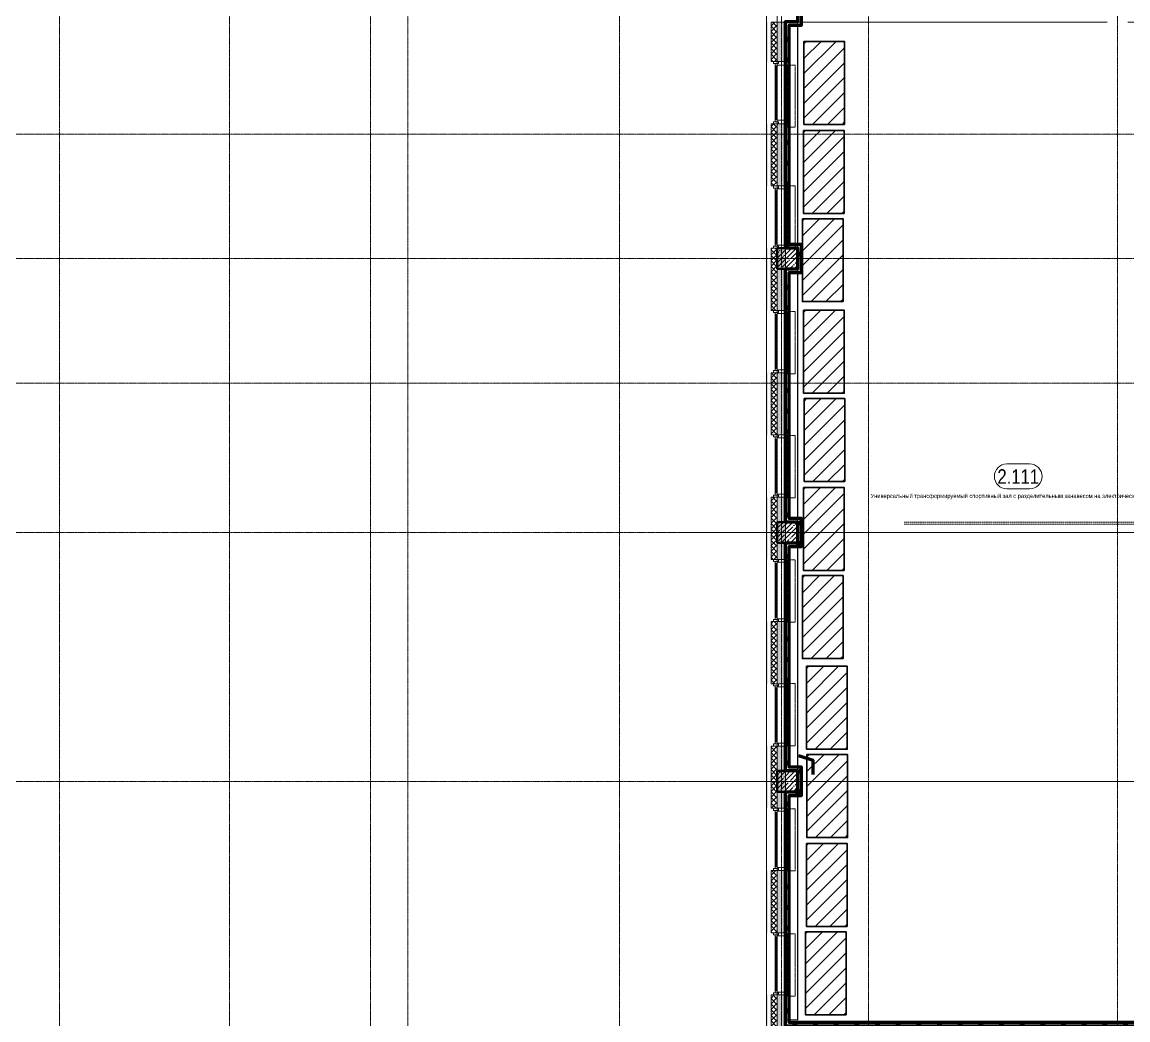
# Model space of a CAD drawing. Header units: millimetres. Extents: x -231292 to 573618, y -153144 to 564035.
# Drawn here: x 28085 to 54733, y 117580 to 141630 of the extents above; entities that cross this region are included whole.
import ezdxf
from ezdxf.enums import TextEntityAlignment as Align

# ---------------------------------------------------------------- set-up
doc = ezdxf.new("R2010")
doc.units = ezdxf.units.MM
for name, pattern in [('CENTER2', [28.575, 19.05, -3.175, 3.175, -3.175]), ('DASHED', [19.05, 12.7, -6.35]), ('HIDDEN', [9.525, 6.35, -3.175]), ('HIDDEN2', [4.7625, 3.175, -1.5875])]:
    doc.linetypes.add(name, pattern=pattern)
doc.layers.get('0').update_dxf_attribs({"color": 250})
doc.layers.get('Defpoints').update_dxf_attribs({"color": 250})
for name, color, linetype, lineweight in [('10.1) Шпакл. Блок 5 8 вып', 3, 'Continuous', 60), ('10.3) строит. леса', 20, 'Continuous', 30), ('A-Wall_Материал_Газоблок_Контур', 250, 'Continuous', 0), ('АР_Area', 250, 'Continuous', 5), ('АР_Колонны', 250, 'Continuous', 35), ('АР_Окна', 250, 'Continuous', 5), ('АР_Отопительные приборы', 250, 'HIDDEN2', 0), ('АР_Стены ЖБ', 250, 'Continuous', 35), ('АР_Стены ПЕНОблок', 250, 'Continuous', 20), ('АР_Утеплитель', 250, 'Continuous', 0), ('АР_Штриховка', 250, 'Continuous', 0), ('Зашивка радиаторов тип 5 (спорт желтый)', 250, 'Continuous', 0), ('КМ_Фахверки', 250, 'Continuous', 80), ('РД_Оси_100', 250, 'Continuous', 0), ('ТХ_Оборудование', 250, 'Continuous', 9)]:
    doc.layers.add(name, color=color, linetype=linetype, lineweight=lineweight)
doc.layers.add('АР_Делит', color=250, linetype='Continuous', lineweight=0, plot=False)
doc.styles.add('style1', font='ARIALN.TTF')
pattern_1 = [(45, (8883.4, 13229.69), (-112.2532, 112.2532), []), (45, (8995.66, 13229.69), (-112.2532, 112.2532), [198.4375, -39.6875, 0, -39.6875])]

# ---------------------------------------------------------------- blocks, each defined once
blk = doc.blocks.new('СОШ_2200_АР_ОСИ_М100_28.05.24')
at = {"layer": 'АР_Делит', "color": 5, "linetype": 'DASHED'}
blk.add_lwpolyline([(-355, 13145), (-355, 100855), (37145, 100855), (37145, 129155), (72745, 129155), (72745, 135155), (114955, 135155), (114955, -355)], dxfattribs=at)
at = {"layer": 'РД_Оси_100', "linetype": 'CENTER2'}
for p, q in [((20100, -6155), (20100, 139938.679)), ((27600, -6155), (27600, 139938.679)), ((37500, -6155), (37500, 139938.679)), ((-5954.958, 125700), (119910, 125700)), ((-5954.958, 122700), (119910, 122700)), ((-5954.958, 119700), (119910, 119700)), ((-5954.958, 116100), (119910, 116100)), ((35037.55, 116100), (119910, 116100)), ((-5954.958, 110100), (119910, 110100)), ((35037.55, 110100), (119910, 110100))]:
    blk.add_line(p, q, dxfattribs=at)
at = {"layer": 'РД_Оси_100', "color": 1, "linetype": 'CENTER2'}
for p, q in [((24200, -6155), (24200, 139938.679)), ((39600, -6155), (39600, 139938.679))]:
    blk.add_line(p, q, dxfattribs=at)
at = {"layer": 'РД_Оси_100', "linetype": 'CENTER2'}
for points in [[(28500, -6155), (28500, 139938.679)], [(45530, 139938.679), (45600, 139538.679), (45600, -6163.457)]]:
    blk.add_lwpolyline(points, dxfattribs=at)
at = {"layer": 'РД_Оси_100', "color": 1, "linetype": 'CENTER2'}
blk.add_lwpolyline([(33600, 139938.679), (33600, -6155)], dxfattribs=at)
blk = doc.blocks.new('MOK-МаркаПом_овал_ареал')
for p, q in [((-2.75, 3), (2.75, 3)), ((-2.75, -3), (2.75, -3))]:
    blk.add_line(p, q)
for centre, radius, start, end in [((-2.75, 0), 3, 90, 270), ((2.75, 0), 3, 270, 90), ((-3.75, 0), 3.5, 0, 0.001)]:
    blk.add_arc(centre, radius, start, end)
at = {"color": 0, "style": 'style1'}
blk.add_attdef('АР-ПОМЕЩЕНИЕ:НОМЕР', text='', height=3.5, dxfattribs=at).set_placement((0, 0), align=Align.MIDDLE)
at = {"layer": 'Defpoints', "color": 2, "style": 'style1'}
blk.add_attdef('АР-ПОМЕЩЕНИЕ:НАИМЕНОВАНИЕ', text='', height=1, dxfattribs=at).set_placement((-0.09, -4.81), align=Align.MIDDLE)

msp = doc.modelspace()

# ---------------------------------------------------------------- hatches: boundary and pattern name
at = {"layer": '10.1) Шпакл. Блок 5 8 вып'}
h = msp.add_hatch(dxfattribs=at)
h.set_pattern_fill('ANSI31', color=256, scale=111)
h.paths.add_polyline_path([(61895.344, 135641.627), (61895.344, 133217.745), (61695.343, 133217.745), (61695.343, 132641.627), (61895.344, 132641.627), (61895.344, 129617.745), (61695.343, 129617.745), (61695.343, 129041.627), (61895.344, 129041.627), (61895.344, 123617.745), (61695.343, 123617.745), (61695.343, 123041.627), (61895.344, 123041.627), (61895.344, 117617.745), (61695.343, 117617.745), (61695.343, 117517.745), (46571.462, 117517.745), (46571.462, 122991.629), (46871.412, 122991.629), (46871.412, 123667.746), (46571.462, 123667.746), (46571.462, 128991.624), (46871.462, 128991.624), (46871.462, 129667.741), (46571.462, 129667.741), (46571.462, 135591.629), (46871.508, 135591.629), (46871.508, 136267.745), (46571.462, 136267.745), (46571.462, 141554.081), (46871.462, 141554.081), (46871.462, 141841.627), (61595.139, 141841.627), (61595.139, 140256.461), (61895.344, 140256.461), (61895.344, 136217.745), (61695.343, 136217.745), (61695.343, 135641.627)], flags=16)
h.paths.add_polyline_path([(61983.403, 135729.686), (61983.403, 133129.686), (61783.403, 133129.686), (61783.403, 132729.686), (61983.403, 132729.686), (61983.403, 129529.686), (61783.403, 129529.686), (61783.403, 129129.686), (61983.403, 129129.686), (61983.403, 123529.686), (61783.403, 123529.686), (61783.403, 123129.686), (61983.403, 123129.686), (61983.403, 117529.686), (61783.403, 117529.686), (61783.403, 117429.686), (46483.403, 117429.686), (46483.403, 123079.689), (46783.353, 123079.689), (46783.353, 123579.686), (46483.403, 123579.686), (46483.403, 129079.684), (46783.403, 129079.684), (46783.403, 129579.681), (46483.403, 129579.681), (46483.403, 135679.688), (46783.449, 135679.688), (46783.449, 136179.686), (46483.403, 136179.686), (46483.403, 141642.14), (46783.403, 141642.14), (46783.403, 141929.686), (61683.198, 141929.686), (61683.198, 140344.52), (61983.403, 140344.52), (61983.403, 136129.686), (61783.403, 136129.686), (61783.403, 135729.686)])
at = {"layer": '10.3) строит. леса'}
h = msp.add_hatch(dxfattribs=at)
h.set_pattern_fill('ANSI31', color=256, scale=80)
h.set_pattern_definition([(45, (51127.57, 285040.91), (-179.60512, 179.60512), [])])
h.paths.add_polyline_path([(46927.884, 141161.796), (46927.884, 139161.796), (47907.884, 139161.796), (47907.884, 141161.796)])
h = msp.add_hatch(dxfattribs=at)
h.set_pattern_fill('ANSI31', color=256, scale=80)
h.set_pattern_definition([(45, (51113.45, 282899.06), (-179.60512, 179.60512), [])])
h.paths.add_polyline_path([(46913.761, 139019.944), (46913.761, 137019.944), (47893.761, 137019.944), (47893.761, 139019.944)])
h = msp.add_hatch(dxfattribs=at)
h.set_pattern_fill('ANSI31', color=256, scale=80)
h.set_pattern_definition([(45, (51090.2, 280770.86), (-179.60512, 179.60512), [])])
h.paths.add_polyline_path([(46890.509, 136891.739), (46890.509, 134891.739), (47870.509, 134891.739), (47870.509, 136891.739)])
h = msp.add_hatch(dxfattribs=at)
h.set_pattern_fill('ANSI31', color=256, scale=80)
h.set_pattern_definition([(45, (51118.74, 278562.85), (-179.60512, 179.60512), [])])
h.paths.add_polyline_path([(46919.053, 134683.731), (46919.053, 132683.731), (47899.053, 132683.731), (47899.053, 134683.731)])
h = msp.add_hatch(dxfattribs=at)
h.set_pattern_fill('ANSI31', color=256, scale=80)
h.set_pattern_definition([(45, (51128.18, 276436.25), (-179.60512, 179.60512), [])])
h.paths.add_polyline_path([(46928.489, 132557.131), (46928.489, 130557.131), (47908.489, 130557.131), (47908.489, 132557.131)])
h = msp.add_hatch(dxfattribs=at)
h.set_pattern_fill('ANSI31', color=256, scale=80)
h.set_pattern_definition([(45, (51114.05, 274294.4), (-179.60512, 179.60512), [])])
h.paths.add_polyline_path([(46914.366, 130415.279), (46914.366, 128415.279), (47894.366, 128415.279), (47894.366, 130415.279)])
h = msp.add_hatch(dxfattribs=at)
h.set_pattern_fill('ANSI31', color=256, scale=80)
h.set_pattern_definition([(45, (51090.8, 272166.2), (-179.60512, 179.60512), [])])
h.paths.add_polyline_path([(46891.114, 128287.073), (46891.114, 126287.073), (47871.114, 126287.073), (47871.114, 128287.073)])
h = msp.add_hatch(dxfattribs=at)
h.set_pattern_fill('ANSI31', color=256, scale=80)
h.set_pattern_definition([(45, (51190.2, 269981.1), (-179.60512, 179.60512), [])])
h.paths.add_polyline_path([(46990.505, 126101.976), (46990.505, 124101.976), (47970.505, 124101.976), (47970.505, 126101.976)])
h = msp.add_hatch(dxfattribs=at)
h.set_pattern_fill('ANSI31', color=256, scale=80)
h.set_pattern_definition([(45, (51199.63, 267854.5), (-179.60512, 179.60512), [])])
h.paths.add_polyline_path([(46999.941, 123975.375), (46999.941, 121975.375), (47979.941, 121975.375), (47979.941, 123975.375)])
h = msp.add_hatch(dxfattribs=at)
h.set_pattern_fill('ANSI31', color=256, scale=80)
h.set_pattern_definition([(45, (51185.5, 265712.64), (-179.60512, 179.60512), [])])
h.paths.add_polyline_path([(46985.818, 121833.524), (46985.818, 119833.524), (47965.818, 119833.524), (47965.818, 121833.524)])
h = msp.add_hatch(dxfattribs=at)
h.set_pattern_fill('ANSI31', color=256, scale=80)
h.set_pattern_definition([(45, (51162.25, 263584.44), (-179.60512, 179.60512), [])])
h.paths.add_polyline_path([(46962.566, 119705.318), (46962.566, 117705.318), (47942.566, 117705.318), (47942.566, 119705.318)])
at = {"layer": 'АР_Штриховка', "linetype": 'Continuous', "lineweight": 0}
h = msp.add_hatch(dxfattribs=at)
h.set_pattern_fill('_U', color=256, style=0, pattern_type=0)
h.set_pattern_definition([(360, (8883.4027, 13229.6861), (-4e-17, 1), [])])
h.paths.add_polyline_path([(46028.403, 114279.686), (46053.403, 114279.686), (46053.403, 114429.686), (46028.403, 114429.686)], flags=0)
h.paths.add_polyline_path([(46028.403, 116829.686), (46053.403, 116829.686), (46053.403, 118179.686), (46028.403, 118179.686)], flags=0)
h.paths.add_polyline_path([(46028.403, 119679.686), (46053.403, 119679.686), (46053.403, 121179.686), (46028.403, 121179.686)], flags=0)
h.paths.add_polyline_path([(46028.403, 122679.686), (46053.403, 122679.686), (46053.403, 124179.686), (46028.403, 124179.686)], flags=0)
h.paths.add_polyline_path([(46028.403, 125679.686), (46053.403, 125679.686), (46053.403, 127179.686), (46028.403, 127179.686)], flags=0)
h.paths.add_polyline_path([(46028.403, 128679.686), (46053.403, 128679.686), (46053.403, 130179.686), (46028.403, 130179.686)], flags=0)
h.paths.add_polyline_path([(46028.403, 131679.686), (46053.403, 131679.686), (46053.403, 133179.686), (46028.403, 133179.686)], flags=0)
h.paths.add_polyline_path([(46028.403, 134679.686), (46053.403, 134679.686), (46053.403, 136179.686), (46028.403, 136179.686)], flags=0)
h.paths.add_polyline_path([(46028.403, 137679.686), (46053.403, 137679.686), (46053.403, 139179.686), (46028.403, 139179.686)], flags=0)
h.paths.add_polyline_path([(46028.403, 140679.686), (46053.403, 140679.686), (46053.403, 141629.686), (46028.403, 141629.686)], flags=0)
h = msp.add_hatch(dxfattribs=at)
h.set_pattern_fill('ANSI37', color=256, scale=30, style=0)
h.set_pattern_definition([(45, (8883.4, 13229.69), (-67.35192, 67.35192), []), (135, (8883.4, 13229.69), (-67.35192, -67.35192), [])])
h.paths.add_polyline_path([(46133.403, 114279.686), (46283.403, 114279.686), (46283.403, 114429.686), (46133.403, 114429.686)], flags=0)
h.paths.add_polyline_path([(46133.403, 116829.686), (46283.403, 116829.686), (46283.403, 118179.686), (46133.403, 118179.686)], flags=0)
h.paths.add_polyline_path([(46133.403, 119679.686), (46283.403, 119679.686), (46283.403, 121179.686), (46133.403, 121179.686)], flags=0)
h.paths.add_polyline_path([(46133.403, 122679.686), (46283.403, 122679.686), (46283.403, 124179.686), (46133.403, 124179.686)], flags=0)
h.paths.add_polyline_path([(46133.403, 125679.686), (46283.403, 125679.686), (46283.403, 127179.686), (46133.403, 127179.686)], flags=0)
h.paths.add_polyline_path([(46133.403, 128679.686), (46283.403, 128679.686), (46283.403, 130179.686), (46133.403, 130179.686)], flags=0)
h.paths.add_polyline_path([(46133.403, 131679.686), (46283.403, 131679.686), (46283.403, 133179.686), (46133.403, 133179.686)], flags=0)
h.paths.add_polyline_path([(46133.403, 134679.686), (46283.403, 134679.686), (46283.403, 136179.686), (46133.403, 136179.686)], flags=0)
h.paths.add_polyline_path([(46133.403, 137679.686), (46283.403, 137679.686), (46283.403, 139179.686), (46133.403, 139179.686)], flags=0)
h.paths.add_polyline_path([(46133.403, 140679.686), (46283.403, 140679.686), (46283.403, 141629.686), (46133.403, 141629.686)], flags=0)
h = msp.add_hatch(dxfattribs=at)
h.set_pattern_fill('AR-CONC', color=256, style=0)
h.set_pattern_definition([(50, (8883.4, 13229.69), (182.18467, -15.93909), [19.05, -209.55]), (355, (8883.4, 13229.69), (-35.24342, 191.05685), [15.24, -167.64058]), (100.45144, (8898.58, 13228.36), (146.94125, 175.11775), [16.19, -178.09024]), (46.1842, (8883.4, 13280.49), (271.07904, -42.04233), [28.575, -314.325]), (96.63556, (8906, 13276.98), (237.40413, 247.4261), [24.285, -267.1356]), (351.18415, (8883.4, 13280.5), (237.40413, 247.4261), [22.85997, -251.45973]), (21, (8908.8, 13267.79), (151.61439, -102.2652), [19.05, -209.55]), (326, (8908.8, 13267.79), (61.80203, 184.18797), [15.24, -167.64]), (71.45145, (8921.44, 13259.26), (213.41642, 81.92277), [16.19, -178.08994]), (37.5, (8883.4, 13229.686), (3.088603, 84.55504), [0, -165.608, 0, -170.18, 0, -168.275]), (7.5, (8883.4, 13229.69), (66.81966, 100.180575), [0, -97.028, 0, -161.798, 0, -64.135]), (327.5, (8826.76, 13229.686), (135.590595, -5.728744), [0, -63.5, 0, -198.12, 0, -262.89]), (317.5, (8801.36, 13229.69), (148.12918, 25.42649), [0, -82.55, 0, -131.572, 0, -186.69])])
h.paths.add_polyline_path([(46283.403, 114279.686), (46483.403, 114279.686), (46483.403, 114429.686), (46283.403, 114429.686)], flags=0)
h.paths.add_polyline_path([(46283.403, 116829.686), (46483.403, 116829.686), (46483.403, 118179.686), (46283.403, 118179.686)], flags=0)
h.paths.add_polyline_path([(46283.403, 119679.686), (46483.403, 119679.686), (46483.403, 121179.686), (46283.403, 121179.686)], flags=0)
h.paths.add_polyline_path([(46283.403, 122679.686), (46483.403, 122679.686), (46483.403, 124179.686), (46283.403, 124179.686)], flags=0)
h.paths.add_polyline_path([(46283.403, 125679.686), (46483.403, 125679.686), (46483.403, 127179.686), (46283.403, 127179.686)], flags=0)
h.paths.add_polyline_path([(46283.403, 128679.686), (46483.403, 128679.686), (46483.403, 130179.686), (46283.403, 130179.686)], flags=0)
h.paths.add_polyline_path([(46283.403, 131679.686), (46483.403, 131679.686), (46483.403, 133179.686), (46283.403, 133179.686)], flags=0)
h.paths.add_polyline_path([(46283.403, 134679.686), (46483.403, 134679.686), (46483.403, 136179.686), (46283.403, 136179.686)], flags=0)
h.paths.add_polyline_path([(46283.403, 137679.686), (46483.403, 137679.686), (46483.403, 139179.686), (46283.403, 139179.686)], flags=0)
h.paths.add_polyline_path([(46283.403, 140679.686), (46483.403, 140679.686), (46483.403, 141629.686), (46283.403, 141629.686)], flags=0)
at = {"layer": 'АР_Штриховка', "linetype": 'Continuous', "lineweight": 5}
h = msp.add_hatch(dxfattribs=at)
h.set_pattern_fill('ANSI35', color=256, scale=25, style=0)
h.set_pattern_definition(pattern_1)
h.paths.add_polyline_path([(46283.403, 135679.686), (46783.403, 135679.686), (46783.403, 136179.686), (46283.403, 136179.686)], flags=0)
h = msp.add_hatch(dxfattribs=at)
h.set_pattern_fill('ANSI35', color=256, scale=25, style=0)
h.set_pattern_definition(pattern_1)
h.paths.add_polyline_path([(46283.403, 129079.686), (46783.403, 129079.686), (46783.403, 129579.686), (46283.403, 129579.686)], flags=0)
h = msp.add_hatch(dxfattribs=at)
h.set_pattern_fill('ANSI35', color=256, scale=25, style=0)
h.set_pattern_definition(pattern_1)
h.paths.add_polyline_path([(46283.403, 123079.686), (46783.403, 123079.686), (46783.403, 123579.686), (46283.403, 123579.686)], flags=0)

# ---------------------------------------------------------------- linework, layer by layer
at = {"layer": '10.1) Шпакл. Блок 5 8 вып'}
for points in [[(61783.403, 117429.686), (46483.403, 117429.686), (46483.403, 123079.689), (46783.353, 123079.689), (46783.353, 123579.686), (46483.403, 123579.686), (46483.403, 129079.684), (46783.403, 129079.684), (46783.403, 129579.681), (46483.403, 129579.681), (46483.403, 135679.688), (46783.449, 135679.688), (46783.449, 136179.686), (46483.403, 136179.686), (46483.403, 141642.14), (46783.403, 141642.14), (46783.403, 141929.686), (61683.198, 141929.686)], [(61695.343, 117517.745), (46571.462, 117517.745), (46571.462, 122991.629), (46871.412, 122991.629), (46871.412, 123667.746), (46571.462, 123667.746), (46571.462, 128991.624), (46871.462, 128991.624), (46871.462, 129667.741), (46571.462, 129667.741), (46571.462, 135591.629), (46871.508, 135591.629), (46871.508, 136267.745), (46571.462, 136267.745), (46571.462, 141554.081), (46871.462, 141554.081), (46871.462, 141841.627), (61595.139, 141841.627)], [(46795.977, 123954.231), (47142.879, 123839.366), (47142.879, 123496.865)]]:
    msp.add_lwpolyline(points, dxfattribs=at)
at = {"layer": '10.3) строит. леса'}
for points in [[(46927.884, 141161.796), (46927.884, 139161.796), (47907.884, 139161.796), (47907.884, 141161.796)], [(46913.761, 139019.944), (46913.761, 137019.944), (47893.761, 137019.944), (47893.761, 139019.944)], [(46890.509, 136891.739), (46890.509, 134891.739), (47870.509, 134891.739), (47870.509, 136891.739)], [(46919.053, 134683.731), (46919.053, 132683.731), (47899.053, 132683.731), (47899.053, 134683.731)], [(46928.489, 132557.131), (46928.489, 130557.131), (47908.489, 130557.131), (47908.489, 132557.131)], [(46914.366, 130415.279), (46914.366, 128415.279), (47894.366, 128415.279), (47894.366, 130415.279)], [(46891.114, 128287.073), (46891.114, 126287.073), (47871.114, 126287.073), (47871.114, 128287.073)], [(46990.505, 126101.976), (46990.505, 124101.976), (47970.505, 124101.976), (47970.505, 126101.976)], [(46999.941, 123975.375), (46999.941, 121975.375), (47979.941, 121975.375), (47979.941, 123975.375)], [(46985.818, 121833.524), (46985.818, 119833.524), (47965.818, 119833.524), (47965.818, 121833.524)], [(46962.566, 119705.318), (46962.566, 117705.318), (47942.566, 117705.318), (47942.566, 119705.318)]]:
    msp.add_lwpolyline(points, close=True, dxfattribs=at)
at = {"layer": 'A-Wall_Материал_Газоблок_Контур', "linetype": 'Continuous', "lineweight": 0}
for p, q in [((46028.403, 140679.686), (46028.403, 139179.686)), ((46483.403, 139179.686), (46483.403, 140679.686)), ((46028.403, 137679.686), (46028.403, 136179.686)), ((46483.403, 136179.686), (46483.403, 137679.686)), ((46028.403, 134679.686), (46028.403, 133179.686)), ((46483.403, 133179.686), (46483.403, 134679.686)), ((46028.403, 131679.686), (46028.403, 130179.686)), ((46483.403, 130179.686), (46483.403, 131679.686)), ((46028.403, 128679.686), (46028.403, 127179.686)), ((46483.403, 127179.686), (46483.403, 128679.686)), ((46028.403, 125679.686), (46028.403, 124179.686)), ((46483.403, 124179.686), (46483.403, 125679.686)), ((46028.403, 122679.686), (46028.403, 121179.686)), ((46483.403, 121179.686), (46483.403, 122679.686)), ((46028.403, 119679.686), (46028.403, 118179.686)), ((46483.403, 118179.686), (46483.403, 119679.686))]:
    msp.add_line(p, q, dxfattribs=at)
at = {"layer": 'АР_Колонны', "linetype": 'HIDDEN2', "lineweight": 25}
for p, q in [((46283.403, 136179.686), (46783.403, 136179.686)), ((46283.403, 135679.686), (46283.403, 136179.686)), ((46783.403, 136179.686), (46783.403, 135679.686)), ((46783.403, 135679.686), (46283.403, 135679.686)), ((46283.403, 129579.686), (46783.403, 129579.686)), ((46283.403, 129079.686), (46283.403, 129579.686)), ((46783.403, 129579.686), (46783.403, 129079.686)), ((46783.403, 129079.686), (46283.403, 129079.686)), ((46283.403, 123579.686), (46783.403, 123579.686)), ((46283.403, 123079.686), (46283.403, 123579.686)), ((46783.403, 123579.686), (46783.403, 123079.686)), ((46783.403, 123079.686), (46283.403, 123079.686))]:
    msp.add_line(p, q, dxfattribs=at)
at = {"layer": 'АР_Колонны', "linetype": 'Continuous', "lineweight": 35}
for p, q in [((46283.403, 136179.686), (46783.403, 136179.686)), ((46283.403, 135679.686), (46283.403, 136179.686)), ((46783.403, 135679.686), (46783.403, 136179.686)), ((46283.403, 135679.686), (46783.403, 135679.686)), ((46283.403, 129579.686), (46783.403, 129579.686)), ((46283.403, 129079.686), (46283.403, 129579.686)), ((46783.403, 129079.686), (46783.403, 129579.686)), ((46283.403, 129079.686), (46783.403, 129079.686)), ((46283.403, 123579.686), (46783.403, 123579.686)), ((46283.403, 123079.686), (46283.403, 123579.686)), ((46783.403, 123079.686), (46783.403, 123579.686)), ((46283.403, 123079.686), (46783.403, 123079.686))]:
    msp.add_line(p, q, dxfattribs=at)
at = {"layer": 'АР_Окна', "linetype": 'Continuous', "lineweight": 5}
for p, q in [((46028.403, 140679.686), (46028.403, 139179.686)), ((46230.903, 140579.686), (46280.903, 140579.686)), ((46255.903, 140579.686), (46255.903, 139279.686)), ((46483.403, 140679.686), (46483.403, 139179.686)), ((46230.903, 139279.686), (46280.903, 139279.686)), ((46028.403, 137679.686), (46028.403, 136179.686)), ((46230.903, 137579.686), (46280.903, 137579.686)), ((46255.903, 137579.686), (46255.903, 136279.686)), ((46483.403, 137679.686), (46483.403, 136179.686)), ((46230.903, 136279.686), (46280.903, 136279.686)), ((46028.403, 134679.686), (46028.403, 133179.686)), ((46230.903, 134579.686), (46280.903, 134579.686)), ((46255.903, 134579.686), (46255.903, 133279.686)), ((46483.403, 134679.686), (46483.403, 133179.686)), ((46230.903, 133279.686), (46280.903, 133279.686)), ((46028.403, 131679.686), (46028.403, 130179.686)), ((46483.403, 131679.686), (46483.403, 130179.686)), ((46230.903, 131579.686), (46280.903, 131579.686)), ((46255.903, 131579.686), (46255.903, 130279.686)), ((46230.903, 130279.686), (46280.903, 130279.686)), ((46028.403, 128679.686), (46028.403, 127179.686)), ((46230.903, 128579.686), (46280.903, 128579.686)), ((46255.903, 128579.686), (46255.903, 127279.686)), ((46483.403, 128679.686), (46483.403, 127179.686)), ((46230.903, 127279.686), (46280.903, 127279.686)), ((46028.403, 125679.686), (46028.403, 124179.686)), ((46230.903, 125579.686), (46280.903, 125579.686)), ((46255.903, 125579.686), (46255.903, 124279.686)), ((46483.403, 125679.686), (46483.403, 124179.686)), ((46230.903, 124279.686), (46280.903, 124279.686)), ((46028.403, 122679.686), (46028.403, 121179.686)), ((46483.403, 122679.686), (46483.403, 121179.686)), ((46230.903, 122579.686), (46280.903, 122579.686)), ((46255.903, 122579.686), (46255.903, 121279.686)), ((46230.903, 121279.686), (46280.903, 121279.686)), ((46028.403, 119679.686), (46028.403, 118179.686)), ((46483.403, 119679.686), (46483.403, 118179.686)), ((46230.903, 119579.686), (46280.903, 119579.686)), ((46255.903, 119579.686), (46255.903, 118279.686)), ((46230.903, 118279.686), (46280.903, 118279.686))]:
    msp.add_line(p, q, dxfattribs=at)
for points in [[(46315.903, 140629.686), (46315.903, 140679.686), (46195.903, 140679.686), (46195.903, 140629.686)], [(46230.903, 140629.686), (46280.903, 140629.686), (46280.903, 139229.686), (46230.903, 139229.686)], [(46315.903, 139229.686), (46315.903, 139179.686), (46195.903, 139179.686), (46195.903, 139229.686)], [(46315.903, 137629.686), (46315.903, 137679.686), (46195.903, 137679.686), (46195.903, 137629.686)], [(46230.903, 137629.686), (46280.903, 137629.686), (46280.903, 136229.686), (46230.903, 136229.686)], [(46315.903, 136229.686), (46315.903, 136179.686), (46195.903, 136179.686), (46195.903, 136229.686)], [(46315.903, 134629.686), (46315.903, 134679.686), (46195.903, 134679.686), (46195.903, 134629.686)], [(46230.903, 134629.686), (46280.903, 134629.686), (46280.903, 133229.686), (46230.903, 133229.686)], [(46315.903, 133229.686), (46315.903, 133179.686), (46195.903, 133179.686), (46195.903, 133229.686)], [(46315.903, 131629.686), (46315.903, 131679.686), (46195.903, 131679.686), (46195.903, 131629.686)], [(46230.903, 131629.686), (46280.903, 131629.686), (46280.903, 130229.686), (46230.903, 130229.686)], [(46315.903, 130229.686), (46315.903, 130179.686), (46195.903, 130179.686), (46195.903, 130229.686)], [(46315.903, 128629.686), (46315.903, 128679.686), (46195.903, 128679.686), (46195.903, 128629.686)], [(46230.903, 128629.686), (46280.903, 128629.686), (46280.903, 127229.686), (46230.903, 127229.686)], [(46315.903, 127229.686), (46315.903, 127179.686), (46195.903, 127179.686), (46195.903, 127229.686)], [(46315.903, 125629.686), (46315.903, 125679.686), (46195.903, 125679.686), (46195.903, 125629.686)], [(46230.903, 125629.686), (46280.903, 125629.686), (46280.903, 124229.686), (46230.903, 124229.686)], [(46315.903, 124229.686), (46315.903, 124179.686), (46195.903, 124179.686), (46195.903, 124229.686)], [(46315.903, 122629.686), (46315.903, 122679.686), (46195.903, 122679.686), (46195.903, 122629.686)], [(46230.903, 122629.686), (46280.903, 122629.686), (46280.903, 121229.686), (46230.903, 121229.686)], [(46315.903, 121229.686), (46315.903, 121179.686), (46195.903, 121179.686), (46195.903, 121229.686)], [(46315.903, 119629.686), (46315.903, 119679.686), (46195.903, 119679.686), (46195.903, 119629.686)], [(46230.903, 119629.686), (46280.903, 119629.686), (46280.903, 118229.686), (46230.903, 118229.686)], [(46315.903, 118229.686), (46315.903, 118179.686), (46195.903, 118179.686), (46195.903, 118229.686)]]:
    msp.add_lwpolyline(points, close=True, dxfattribs=at)
at = {"layer": 'АР_Отопительные приборы'}
for points in [[(46513.403, 140595.59), (46713.403, 140595.59), (46713.403, 139095.59), (46513.403, 139095.59)], [(46513.403, 137687.303), (46713.403, 137687.303), (46713.403, 136187.303), (46513.403, 136187.303)], [(46513.403, 134652.857), (46713.403, 134652.857), (46713.403, 133152.857), (46513.403, 133152.857)], [(46513.403, 131663.191), (46713.403, 131663.191), (46713.403, 130163.191), (46513.403, 130163.191)], [(46513.403, 128669.189), (46713.403, 128669.189), (46713.403, 127169.189), (46513.403, 127169.189)], [(46513.403, 125684.544), (46713.403, 125684.544), (46713.403, 124184.544), (46513.403, 124184.544)], [(46513.403, 122669.189), (46713.403, 122669.189), (46713.403, 121169.189), (46513.403, 121169.189)], [(46515.75, 119651.3), (46715.75, 119651.3), (46715.75, 118151.3), (46515.75, 118151.3)]]:
    msp.add_lwpolyline(points, close=True, dxfattribs=at)
at = {"layer": 'АР_Стены ЖБ', "linetype": 'Continuous', "lineweight": 40}
for p, q in [((46783.403, 136179.686), (46283.403, 136179.686)), ((46283.403, 136179.686), (46283.403, 135679.686)), ((46783.403, 135679.686), (46783.403, 136179.686)), ((46283.403, 135679.686), (46783.403, 135679.686)), ((46783.403, 129579.686), (46283.403, 129579.686)), ((46283.403, 129579.686), (46283.403, 129079.686)), ((46783.403, 129079.686), (46783.403, 129579.686)), ((46283.403, 129079.686), (46783.403, 129079.686)), ((46783.403, 123579.686), (46283.403, 123579.686)), ((46283.403, 123579.686), (46283.403, 123079.686)), ((46783.403, 123079.686), (46783.403, 123579.686)), ((46283.403, 123079.686), (46783.403, 123079.686))]:
    msp.add_line(p, q, dxfattribs=at)
at = {"layer": 'АР_Стены ПЕНОблок', "linetype": 'Continuous', "lineweight": 20}
for p, q in [((46483.403, 141629.686), (46283.403, 141629.686)), ((46283.403, 141629.686), (46283.403, 140679.686)), ((46483.403, 140679.686), (46483.403, 141629.686)), ((46283.403, 140679.686), (46483.403, 140679.686)), ((46483.403, 139179.686), (46283.403, 139179.686)), ((46283.403, 139179.686), (46283.403, 137679.686)), ((46483.403, 137679.686), (46483.403, 139179.686)), ((46283.403, 137679.686), (46483.403, 137679.686)), ((46483.403, 136179.686), (46283.403, 136179.686)), ((46283.403, 136179.686), (46283.403, 134679.686)), ((46483.403, 134679.686), (46483.403, 136179.686)), ((46283.403, 134679.686), (46483.403, 134679.686)), ((46483.403, 133179.686), (46283.403, 133179.686)), ((46283.403, 133179.686), (46283.403, 131679.686)), ((46483.403, 131679.686), (46483.403, 133179.686)), ((46283.403, 131679.686), (46483.403, 131679.686)), ((46483.403, 130179.686), (46283.403, 130179.686)), ((46283.403, 130179.686), (46283.403, 128679.686)), ((46483.403, 128679.686), (46483.403, 130179.686)), ((46283.403, 128679.686), (46483.403, 128679.686)), ((46483.403, 127179.686), (46283.403, 127179.686)), ((46283.403, 127179.686), (46283.403, 125679.686)), ((46483.403, 125679.686), (46483.403, 127179.686)), ((46283.403, 125679.686), (46483.403, 125679.686)), ((46483.403, 124179.686), (46283.403, 124179.686)), ((46283.403, 124179.686), (46283.403, 122679.686)), ((46483.403, 122679.686), (46483.403, 124179.686)), ((46283.403, 122679.686), (46483.403, 122679.686)), ((46483.403, 121179.686), (46283.403, 121179.686)), ((46283.403, 121179.686), (46283.403, 119679.686)), ((46483.403, 119679.686), (46483.403, 121179.686)), ((46283.403, 119679.686), (46483.403, 119679.686)), ((46483.403, 118179.686), (46283.403, 118179.686)), ((46283.403, 118179.686), (46283.403, 116829.686)), ((46483.403, 116829.686), (46483.403, 118179.686))]:
    msp.add_line(p, q, dxfattribs=at)
at = {"layer": 'АР_Утеплитель', "linetype": 'Continuous', "lineweight": 0}
for p, q in [((46283.403, 141629.686), (46133.403, 141629.686)), ((46133.403, 141629.686), (46133.403, 140679.686)), ((46283.403, 140679.686), (46283.403, 141629.686)), ((46133.403, 140679.686), (46283.403, 140679.686)), ((46283.403, 139179.686), (46133.403, 139179.686)), ((46133.403, 139179.686), (46133.403, 137679.686)), ((46283.403, 137679.686), (46283.403, 139179.686)), ((46133.403, 137679.686), (46283.403, 137679.686)), ((46283.403, 136179.686), (46133.403, 136179.686)), ((46133.403, 136179.686), (46133.403, 134679.686)), ((46283.403, 134679.686), (46283.403, 136179.686)), ((46133.403, 134679.686), (46283.403, 134679.686)), ((46283.403, 133179.686), (46133.403, 133179.686)), ((46133.403, 133179.686), (46133.403, 131679.686)), ((46283.403, 131679.686), (46283.403, 133179.686)), ((46133.403, 131679.686), (46283.403, 131679.686)), ((46283.403, 130179.686), (46133.403, 130179.686)), ((46133.403, 130179.686), (46133.403, 128679.686)), ((46283.403, 128679.686), (46283.403, 130179.686)), ((46133.403, 128679.686), (46283.403, 128679.686)), ((46283.403, 127179.686), (46133.403, 127179.686)), ((46133.403, 127179.686), (46133.403, 125679.686)), ((46283.403, 125679.686), (46283.403, 127179.686)), ((46133.403, 125679.686), (46283.403, 125679.686)), ((46283.403, 124179.686), (46133.403, 124179.686)), ((46133.403, 124179.686), (46133.403, 122679.686)), ((46283.403, 122679.686), (46283.403, 124179.686)), ((46133.403, 122679.686), (46283.403, 122679.686)), ((46283.403, 121179.686), (46133.403, 121179.686)), ((46133.403, 121179.686), (46133.403, 119679.686)), ((46283.403, 119679.686), (46283.403, 121179.686)), ((46133.403, 119679.686), (46283.403, 119679.686)), ((46283.403, 118179.686), (46133.403, 118179.686)), ((46133.403, 118179.686), (46133.403, 116829.686)), ((46283.403, 116829.686), (46283.403, 118179.686))]:
    msp.add_line(p, q, dxfattribs=at)
at = {"layer": 'Зашивка радиаторов тип 5 (спорт желтый)', "linetype": 'Continuous', "lineweight": 0}
for p, q in [((46783.403, 141629.64), (46783.401, 141929.64)), ((46483.403, 141629.685), (46783.403, 141629.688)), ((46483.403, 141629.685), (46483.449, 136179.684)), ((46770.949, 136179.686), (46770.903, 141629.688)), ((46770.903, 141629.688), (46770.949, 136179.686)), ((46783.449, 136179.686), (46783.403, 141629.688)), ((46783.403, 141629.64), (54233.403, 141629.686)), ((54733.403, 141629.686), (61683.198, 141629.64)), ((46483.449, 136179.684), (46783.449, 136179.686)), ((46483.403, 135679.688), (46783.449, 135679.686)), ((46483.403, 135679.688), (46483.403, 129579.688)), ((46770.903, 129579.686), (46770.949, 135679.686)), ((46770.949, 135679.686), (46770.903, 129579.686)), ((46783.403, 129579.686), (46783.449, 135679.686)), ((46483.403, 129579.688), (46783.403, 129579.686)), ((46483.403, 129079.684), (46783.403, 129079.686)), ((46483.403, 129079.684), (46483.449, 123579.684)), ((46770.949, 123579.686), (46770.903, 129079.686)), ((46770.903, 129079.686), (46770.949, 123579.686)), ((46783.449, 123579.686), (46783.403, 129079.686)), ((46483.449, 123579.684), (46783.449, 123579.686)), ((46483.449, 123079.689), (46483.403, 117579.689)), ((46483.449, 123079.689), (46783.449, 123079.686)), ((46770.903, 117579.686), (46770.949, 123079.686)), ((46770.949, 123079.686), (46770.903, 117579.686)), ((46783.403, 117579.686), (46783.449, 123079.686)), ((46483.403, 117579.689), (46783.403, 117579.686))]:
    msp.add_line(p, q, dxfattribs=at)
at = {"layer": 'КМ_Фахверки', "lineweight": 5}
msp.add_lwpolyline([(79583.403, 81804.686), (103283.403, 81804.103), (103283.403, 13129.686), (123583.403, 13129.686), (123583.371, 148129.686), (81883.406, 148129.686), (81883.406, 142129.686), (46283.403, 142129.686), (46283.403, 113829.686), (8783.403, 113829.686), (8783.403, 26629.686), (36583.403, 26629.686), (36583.403, 39729.686), (29083.403, 39729.686), (29083.403, 81804.686), (54383.403, 81804.686), (54383.403, 13129.686), (92083.403, 13129.686), (92083.403, 26829.686), (74683.402, 26829.694), (74683.401, 81804.686), (79584.99, 81804.686)], dxfattribs=at)
at = {"layer": 'КМ_Фахверки', "lineweight": 20}
for points in [[(46483.403, 140589.686), (46283.403, 140589.686), (46283.403, 139269.686), (46483.403, 139269.686)], [(46483.403, 137609.686), (46283.403, 137609.686), (46283.403, 136249.686), (46483.403, 136249.686)], [(46483.403, 134609.686), (46283.403, 134609.686), (46283.403, 133249.686), (46483.403, 133249.686)], [(46483.403, 131609.686), (46283.403, 131609.686), (46283.403, 130249.686), (46483.403, 130249.686)], [(46483.403, 128609.686), (46283.403, 128609.686), (46283.403, 127249.686), (46483.403, 127249.686)], [(46483.403, 125609.686), (46283.403, 125609.686), (46283.403, 124249.686), (46483.403, 124249.686)], [(46483.403, 122609.686), (46283.403, 122609.686), (46283.403, 121249.686), (46483.403, 121249.686)], [(46483.403, 119609.686), (46283.403, 119609.686), (46283.403, 118249.686), (46483.403, 118249.686)]]:
    msp.add_lwpolyline(points, close=True, dxfattribs=at)
at = {"layer": 'ТХ_Оборудование', "linetype": 'HIDDEN'}
for p, q in [((49344.422, 129579.686), (60683.403, 129579.686)), ((49344.422, 129529.686), (60683.403, 129529.686))]:
    msp.add_line(p, q, dxfattribs=at)

# ---------------------------------------------------------------- block references
at = {"layer": 'АР_Area', "linetype": 'Continuous', "lineweight": 5, "xscale": 100, "yscale": 100, "zscale": 100}
msp.add_blockref('MOK-МаркаПом_овал_ареал', (52091.236, 130679.07), dxfattribs=at).add_auto_attribs({'АР-ПОМЕЩЕНИЕ:НОМЕР': '2.111', 'АР-ПОМЕЩЕНИЕ:НАИМЕНОВАНИЕ': 'Универсальный трансформируемый спортивный зал с разделительным занавесом на электрическом приводе'})
at = {"layer": 'РД_Оси_100'}
msp.add_blockref('СОШ_2200_АР_ОСИ_М100_28.05.24', (8883.403, 13229.686), dxfattribs=at)

doc.saveas('drawing.dxf')
